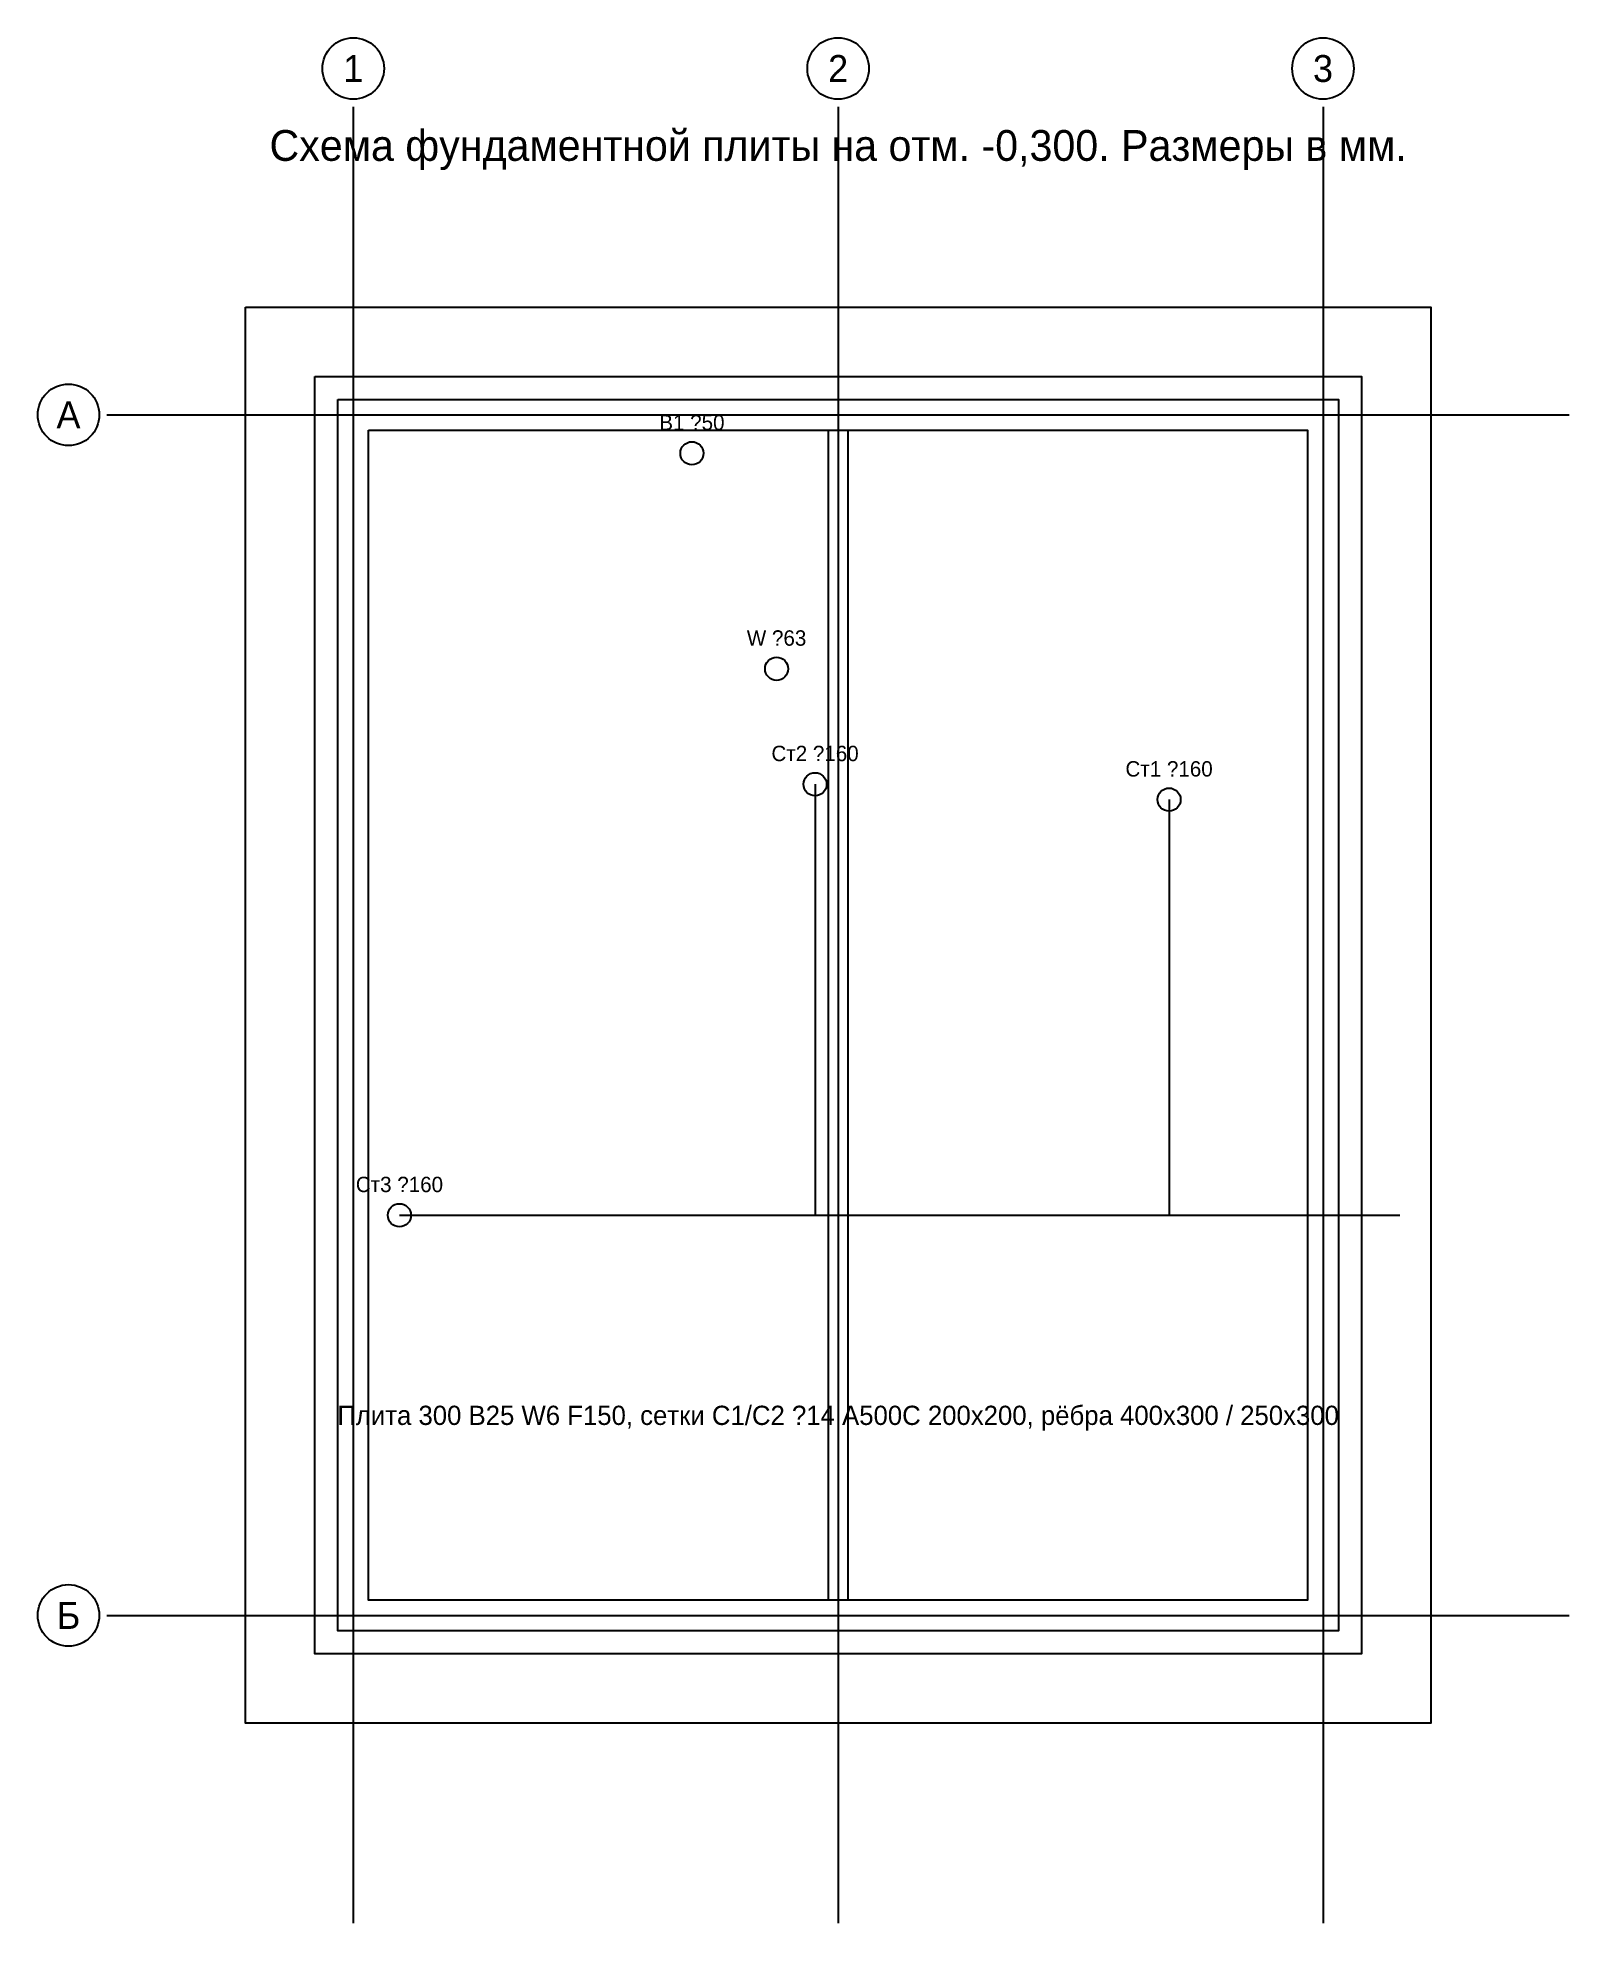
# Model space of a CAD drawing. Header units: millimetres. Extents: x -4100 to 15800, y -19600 to 4900.
import ezdxf
from ezdxf.enums import TextEntityAlignment as Align

# ---------------------------------------------------------------- set-up
doc = ezdxf.new("R2010")
doc.units = ezdxf.units.MM
for name, color, linetype in [('AXES', 1, 'CONTINUOUS'), ('REBAR', 1, 'CONTINUOUS'), ('SEWER', 30, 'CONTINUOUS'), ('TEXT', 7, 'CONTINUOUS'), ('WALLS', 7, 'CONTINUOUS'), ('WATER', 5, 'CONTINUOUS')]:
    doc.layers.add(name, color=color, linetype=linetype)

msp = doc.modelspace()

# ---------------------------------------------------------------- linework, layer by layer
at = {"layer": 'AXES'}
for p, q in [((0, 4000), (0, -19600)), ((6300, 4000), (6300, -19600)), ((12600, 4000), (12600, -19600)), ((-3200, 0), (15800, 0)), ((-3200, -15600), (15800, -15600))]:
    msp.add_line(p, q, dxfattribs=at)
for centre in [(0, 4500), (6300, 4500), (12600, 4500), (-3700, 0), (-3700, -15600)]:
    msp.add_circle(centre, 400, dxfattribs=at)
at = {"layer": 'SEWER'}
for p, q in [((6000, -4800), (6000, -10400)), ((10600, -5000), (10600, -10400)), ((600, -10400), (13600, -10400))]:
    msp.add_line(p, q, dxfattribs=at)
for centre in [(4400, -500), (5500, -3300), (6000, -4800), (10600, -5000), (600, -10400)]:
    msp.add_circle(centre, 150, dxfattribs=at)
at = {"layer": 'WALLS'}
for points in [[(-500, 500), (13100, 500), (13100, -16100), (-500, -16100)], [(-200, 200), (12800, 200), (12800, -15800), (-200, -15800)], [(200, -200), (12400, -200), (12400, -15400), (200, -15400)], [(6175, -200), (6425, -200), (6425, -15400), (6175, -15400)]]:
    msp.add_lwpolyline(points, close=True, dxfattribs=at)
at = {"layer": 'WATER'}
msp.add_lwpolyline([(-1400, 1400), (14000, 1400), (14000, -17000), (-1400, -17000)], close=True, dxfattribs=at)

# ---------------------------------------------------------------- texts
at = {"layer": 'AXES'}
for s, p in [('1', (0, 4500)), ('2', (6300, 4500)), ('3', (12600, 4500)), ('А', (-3700, 0)), ('Б', (-3700, -15600))]:
    msp.add_text(s, height=350, dxfattribs=at).set_placement(p, align=Align.MIDDLE_CENTER)
at = {"layer": 'REBAR'}
msp.add_text('Плита 300 B25 W6 F150, сетки С1/С2 ?14 A500C 200х200, рёбра 400х300 / 250х300', height=250, dxfattribs=at).set_placement((6300, -13000), align=Align.MIDDLE_CENTER)
at = {"layer": 'TEXT'}
for s, height, p in [('Схема фундаментной плиты на отм. -0,300. Размеры в мм.', 400, (6300, 3500)), ('В1 ?50', 200, (4400, -100)), ('W ?63', 200, (5500, -2900)), ('Ст2 ?160', 200, (6000, -4400)), ('Ст1 ?160', 200, (10600, -4600)), ('Ст3 ?160', 200, (600, -10000))]:
    msp.add_text(s, height=height, dxfattribs=at).set_placement(p, align=Align.MIDDLE_CENTER)

doc.saveas('drawing.dxf')
